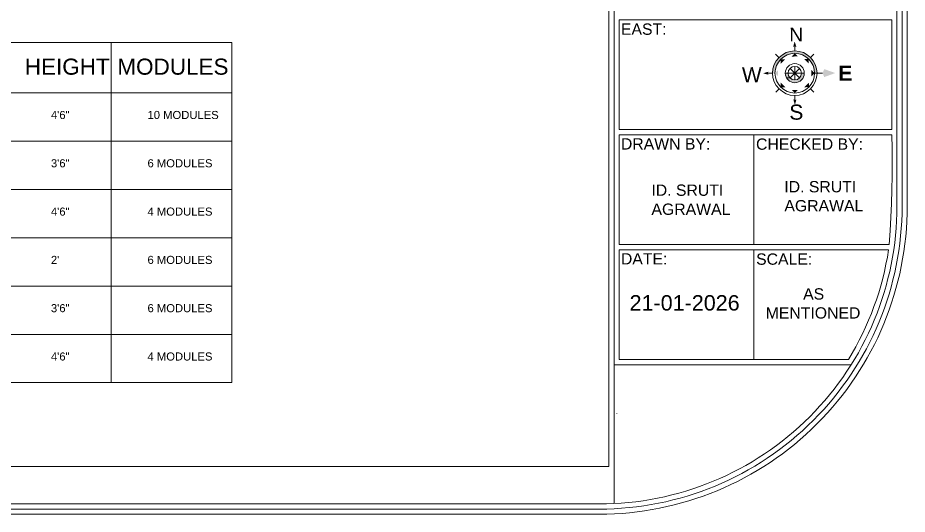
# Model space of a CAD drawing. Header units: inches. Extents: x 213 to 17763, y -4830 to 1802.
# Drawn here: x 6470.8 to 6902, y -1292.6 to -1052 of the extents above; entities that cross this region are included whole.
import ezdxf

# ---------------------------------------------------------------- set-up
doc = ezdxf.new("R2010")
doc.units = ezdxf.units.IN
doc.header["$MEASUREMENT"] = 0
for name, color, linetype in [('PDF2_0', 7, 'Continuous'), ('PDF2_MK. FURNITURE', 7, 'Continuous'), ('PDF2_MK. HATCH', 7, 'Continuous'), ('PDF2_Text', 1, 'Continuous')]:
    doc.layers.add(name, color=color, linetype=linetype)
doc.layers.add('PDF2_MK. KITCHEN ESSENTAILS', color=7, linetype='Continuous', true_color=0x767676)
doc.styles.add('PDF Arial', font='arial.ttf')
doc.styles.get("Standard").update_dxf_attribs({"font": 'arial.ttf'})

msp = doc.modelspace()

# ---------------------------------------------------------------- hatches: boundary and pattern name
at = {"layer": 'PDF2_0', "lineweight": 5, "transparency": 33554559}
for points in [[(6847.5, -1065.79), (6848.27, -1066.16), (6847.48, -1063.46), (6846.71, -1066.16)], [(6867.18, -1078.8), (6861.78, -1076.89), (6861.01, -1078.82), (6861.78, -1080.75)], [(6834.44, -1078.89), (6834.81, -1078.12), (6832.14, -1078.91), (6834.84, -1079.65)], [(6852.13, -1078.84), (6850.78, -1078.84), (6850.74, -1079.36), (6850.71, -1079.45), (6850.63, -1079.86), (6850.55, -1080.05), (6850.42, -1080.34), (6850.26, -1080.61), (6850.18, -1080.78), (6849.84, -1081.15), (6849.84, -1081.17), (6849.45, -1081.5), (6849.18, -1081.67), (6849.01, -1081.77), (6848.54, -1081.96), (6848.04, -1082.08), (6847.62, -1082.12), (6847.52, -1082.12), (6847.02, -1082.08), (6846.52, -1081.96), (6846.04, -1081.77), (6845.9, -1081.69), (6845.61, -1081.5), (6845.21, -1081.17), (6844.88, -1080.78), (6844.8, -1080.63), (6844.61, -1080.34), (6844.49, -1080.07), (6844.43, -1079.88), (6844.3, -1079.38), (6844.26, -1078.87), (6842.91, -1078.87), (6842.93, -1079.38), (6842.95, -1079.47), (6843.03, -1079.88), (6843.06, -1080.07), (6843.16, -1080.34), (6843.26, -1080.63), (6843.33, -1080.78), (6843.53, -1081.17), (6843.74, -1081.5), (6843.86, -1081.69), (6843.95, -1081.77), (6844.11, -1081.96), (6844.22, -1082.08), (6844.26, -1082.12), (6844.7, -1082.52), (6844.72, -1082.52), (6845.21, -1082.85), (6845.21, -1082.87), (6845.75, -1083.12), (6845.77, -1083.12), (6846.31, -1083.31), (6846.33, -1083.33), (6846.92, -1083.43), (6846.94, -1083.43), (6847.54, -1083.47), (6848.1, -1083.43), (6848.14, -1083.43), (6848.7, -1083.33), (6848.72, -1083.31), (6849.26, -1083.12), (6849.3, -1083.12), (6849.82, -1082.87), (6849.84, -1082.85), (6850.32, -1082.52), (6850.34, -1082.52), (6850.78, -1082.12), (6850.8, -1082.12), (6850.82, -1082.08), (6850.92, -1081.96), (6851.11, -1081.77), (6851.19, -1081.67), (6851.3, -1081.5), (6851.52, -1081.17), (6851.52, -1081.15), (6851.79, -1080.61), (6851.88, -1080.34), (6851.98, -1080.05), (6852.02, -1079.86), (6852.11, -1079.45), (6852.11, -1079.36)], [(6847.56, -1091.94), (6846.79, -1091.55), (6847.56, -1094.25), (6848.33, -1091.55)]]:
    msp.add_hatch(color=256, dxfattribs=at).paths.add_polyline_path(points)
h = msp.add_hatch(color=256, dxfattribs=at)
h.paths.add_polyline_path([(6837.91, -1078.89), (6839.44, -1080.42), (6839.44, -1077.35)])
h.paths.add_polyline_path([(6848.43, -1068.09), (6847.5, -1068.07), (6846.65, -1068.09), (6846.54, -1068.11), (6845.69, -1068.22), (6845.61, -1068.24), (6844.76, -1068.42), (6844.7, -1068.45), (6843.86, -1068.69), (6843.8, -1068.71), (6842.99, -1069.07), (6842.93, -1069.09), (6842.62, -1069.23), (6842.56, -1069.28), (6842.56, -1069.3), (6842.1, -1069.52), (6841.96, -1069.61), (6841.5, -1069.9), (6841.31, -1070.02), (6841, -1070.27), (6840.56, -1070.6), (6840.46, -1070.69), (6839.92, -1071.21), (6839.86, -1071.25), (6839.38, -1071.77), (6839.24, -1071.93), (6838.88, -1072.39), (6838.65, -1072.68), (6838.41, -1073.07), (6838.16, -1073.49), (6837.99, -1073.82), (6837.72, -1074.32), (6837.62, -1074.59), (6837.37, -1075.19), (6837.31, -1075.4), (6837.08, -1076.08), (6837.06, -1076.25), (6836.89, -1077.02), (6836.87, -1077.12), (6836.77, -1077.95), (6836.77, -1077.99), (6836.72, -1078.89), (6837.91, -1078.89), (6837.95, -1077.99), (6837.95, -1077.95), (6838.05, -1077.12), (6838.09, -1077.02), (6838.26, -1076.25), (6838.32, -1076.08), (6838.55, -1075.4), (6838.63, -1075.19), (6838.9, -1074.59), (6839.05, -1074.32), (6839.34, -1073.82), (6839.57, -1073.49), (6839.84, -1073.07), (6840.15, -1072.68), (6840.4, -1072.39), (6841.02, -1071.77), (6841.64, -1071.25), (6841.71, -1071.21), (6842.43, -1070.69), (6842.6, -1070.6), (6843.22, -1070.27), (6843.74, -1070.02), (6844.03, -1069.9), (6844.86, -1069.61), (6845.26, -1069.52), (6845.73, -1069.42), (6846.6, -1069.3), (6846.71, -1069.28), (6847.5, -1069.23), (6848.39, -1069.28), (6849.26, -1069.4), (6849.66, -1069.5), (6850.13, -1069.61), (6850.96, -1069.88), (6851.23, -1070), (6851.79, -1070.23), (6852.38, -1070.56), (6852.56, -1070.67), (6853.29, -1071.16), (6853.33, -1071.21), (6853.97, -1071.75), (6854.14, -1071.89), (6854.62, -1072.37), (6854.85, -1072.64), (6855.18, -1073.05), (6855.45, -1073.43), (6855.68, -1073.78), (6855.97, -1074.28), (6856.11, -1074.55), (6856.38, -1075.15), (6856.49, -1075.36), (6856.71, -1076.04), (6856.94, -1076.96), (6856.96, -1077.06), (6857.09, -1077.89), (6857.09, -1077.95), (6857.13, -1078.82), (6857.13, -1078.84), (6858.31, -1078.82), (6858.27, -1077.95), (6858.27, -1077.89), (6858.17, -1077.06), (6858.15, -1076.96), (6857.98, -1076.21), (6857.94, -1076.04), (6857.73, -1075.36), (6857.65, -1075.15), (6857.42, -1074.55), (6857.3, -1074.28), (6857.05, -1073.78), (6856.86, -1073.43), (6856.61, -1073.05), (6856.34, -1072.64), (6856.13, -1072.37), (6855.78, -1071.89), (6855.63, -1071.75), (6855.14, -1071.21), (6855.09, -1071.16), (6854.56, -1070.67), (6854.43, -1070.56), (6854.02, -1070.23), (6853.68, -1070), (6853.52, -1069.88), (6853.06, -1069.61), (6852.89, -1069.5), (6852.71, -1069.4), (6852.48, -1069.28), (6852.42, -1069.23), (6852.11, -1069.09), (6852.06, -1069.07), (6851.23, -1068.71), (6851.19, -1068.69), (6850.34, -1068.45), (6850.28, -1068.42), (6849.41, -1068.24), (6849.37, -1068.22), (6848.47, -1068.11)])

# ---------------------------------------------------------------- linework, layer by layer
at = {"lineweight": 5}
for p, q in [((6574.66, -1064), (6255.73, -1064)), ((6516.14, -1064), (6516.14, -1228.83)), ((6574.66, -1064), (6574.66, -1228.83)), ((6255.73, -1088.38), (6574.66, -1088.38)), ((6255.73, -1111.79), (6574.66, -1111.79)), ((6255.73, -1135.2), (6574.66, -1135.2)), ((6255.73, -1158.61), (6574.66, -1158.61)), ((6255.73, -1158.61), (6574.66, -1158.61)), ((6255.73, -1182.02), (6574.66, -1182.02)), ((6255.73, -1205.42), (6574.66, -1205.42)), ((6255.73, -1228.83), (6574.66, -1228.83))]:
    msp.add_line(p, q, dxfattribs=at)
at = {"layer": 'PDF2_0', "lineweight": 5}
for points in [[(6752.67, -1292.57), (6080.53, -1292.57), (6080.53, -710.08), (6902.03, -710.08), (6902.03, -1143.22, -0.414214)], [(6873.49, -1217.63), (6762.39, -1217.63), (6762.39, -1164.41), (6892.98, -1164.41, -0.100864)]]:
    msp.add_lwpolyline(points, format="xyb", close=True, dxfattribs=at)
for points in [[(6752.67, -1290.1), (6083, -1290.1), (6083, -712.55), (6899.56, -712.55), (6899.56, -1143.22, -0.414214), (6752.67, -1290.1)], [(6752.67, -1287.61), (6085.49, -1287.61), (6085.49, -715.04), (6897.07, -715.04), (6897.07, -1143.22, -0.414214), (6752.67, -1287.61)]]:
    msp.add_lwpolyline(points, format="xyb", dxfattribs=at)
for points in [[(6087.98, -717.53), (6757.41, -717.53), (6757.41, -1269.45), (6087.98, -1269.45)], [(6762.39, -1052.98), (6894.58, -1052.98), (6894.58, -1106.2), (6762.39, -1106.2)], [(6894.58, -1108.69), (6762.39, -1108.69), (6762.39, -1161.92), (6893.33, -1161.92), (6893.77, -1155.28), (6894.1, -1148.63), (6894.37, -1141.97), (6894.58, -1135.33), (6894.68, -1128.66), (6894.72, -1122), (6894.68, -1115.36)]]:
    msp.add_lwpolyline(points, close=True, dxfattribs=at)
for points in [[(6847.5, -1068.07), (6847.5, -1065.79)], [(6839.86, -1071.25), (6838.24, -1069.63)], [(6855.14, -1071.21), (6856.76, -1069.59)], [(6849.82, -1076.54), (6845.21, -1081.17)], [(6849.84, -1081.17), (6845.21, -1076.56)], [(6847.52, -1075.59), (6847.52, -1082.12)], [(6836.72, -1078.89), (6834.44, -1078.89)], [(6842.91, -1078.87), (6844.26, -1078.87), (6850.78, -1078.84), (6852.13, -1078.84)], [(6845.21, -1081.17), (6843.53, -1081.17), (6845.21, -1081.17)], [(6858.31, -1078.82), (6857.13, -1078.84)], [(6860.6, -1078.82), (6858.31, -1078.82), (6861.01, -1078.82)], [(6839.9, -1086.5), (6838.3, -1088.12)], [(6855.18, -1086.48), (6856.8, -1088.08)], [(6847.54, -1089.66), (6847.56, -1091.94)], [(6827.67, -1108.69), (6827.67, -1161.92)], [(6827.67, -1164.41), (6827.67, -1217.63)], [(6759.9, -1220.12), (6874.88, -1220.12)]]:
    msp.add_lwpolyline(points, dxfattribs=at)
for centre, radius in [((6847.53, -1078.86), 10.8), ((6847.53, -1078.86), 9.62), ((6847.52, -1078.86), 4.61), ((6847.52, -1078.86), 3.27)]:
    msp.add_circle(centre, radius, dxfattribs=at)
for start, end in [(0, 1.759552872877484e-06), (269.9999982404435, 270)]:
    msp.add_arc((6752.66, -1143.21), 149.36, start, end, dxfattribs=at)
at = {"layer": 'PDF2_0', "lineweight": 5, "transparency": 33554559}
for points in [[(6847.5, -1069.23), (6845.96, -1070.79), (6849.03, -1070.77)], [(6840.71, -1072.08), (6840.71, -1074.26), (6842.89, -1072.08)], [(6854.31, -1072.04), (6852.13, -1072.06), (6854.31, -1074.22)], [(6857.13, -1078.84), (6855.59, -1077.31), (6855.59, -1080.38)], [(6840.73, -1085.67), (6842.91, -1085.67), (6840.73, -1083.49)], [(6854.35, -1085.63), (6854.33, -1083.47), (6852.17, -1085.65)], [(6847.54, -1088.48), (6849.08, -1086.94), (6846, -1086.94)]]:
    msp.add_solid(points, dxfattribs=at)
at = {"layer": 'PDF2_MK. FURNITURE', "lineweight": 5}
msp.add_lwpolyline([(6761.31, -1243.68), (6761.31, -1243.75)], dxfattribs=at)
at = {"layer": 'PDF2_MK. HATCH', "lineweight": 5}
msp.add_lwpolyline([(6759.9, -715.04), (6759.9, -1287.42)], dxfattribs=at)
at = {"layer": 'PDF2_MK. KITCHEN ESSENTAILS', "lineweight": 5}
msp.add_lwpolyline([(6087.98, -1269.45), (6757.41, -1269.45), (6757.41, -717.53), (6087.98, -717.53)], close=True, dxfattribs=at)

# ---------------------------------------------------------------- texts
at = {"lineweight": 5, "attachment_point": 1}
for s, width, insert, char_height in [('HEIGHT', 15.6053, (6474.2, -1071.8), 7.803), ('MODULES', 15.6053, (6519.07, -1071.8), 7.803), ('4\'6"', 15.6053, (6486.88, -1097.16), 3.901), ('10 MODULES', 34.1796, (6533.7, -1097.16), 3.901), ('3\'6"', 15.6053, (6486.88, -1120.57), 3.901), ('6 MODULES', 34.1796, (6533.7, -1120.57), 3.901), ('4\'6"', 15.6053, (6486.88, -1143.98), 3.901), ('4 MODULES', 34.1796, (6533.7, -1143.98), 3.901), ("2'", 15.6053, (6486.88, -1167.39), 3.901), ('6 MODULES', 34.1796, (6533.7, -1167.39), 3.901), ('3\'6"', 15.6053, (6486.88, -1190.79), 3.901), ('6 MODULES', 34.1796, (6533.7, -1190.79), 3.901), ('4\'6"', 15.6053, (6486.88, -1214.2), 3.901), ('4 MODULES', 34.1796, (6533.7, -1214.2), 3.901)]:
    msp.add_mtext_dynamic_manual_height_columns(s, width=width, gutter_width=1.95, heights=[0], dxfattribs=dict(at, insert=insert, char_height=char_height))
at = {"layer": 'PDF2_Text', "color": 7, "lineweight": 5, "attachment_point": 7, "style": 'PDF Arial'}
for s, insert, char_height in [('EAST:', (6763.24, -1060.34), 5.477), ('DRAWN BY:', (6763.22, -1115.86), 5.477), ('CHECKED BY:', (6828.73, -1116.05), 5.4768), ('ID. SRUTI', (6778, -1138.37), 5.477), ('ID. SRUTI', (6842.45, -1136.69), 5.477), ('AGRAWAL', (6778.03, -1147.59), 5.477), ('AGRAWAL', (6842.48, -1145.91), 5.477), ('DATE:', (6763.22, -1171.57), 5.477), ('SCALE:', (6828.77, -1171.77), 5.477), ('AS', (6851.57, -1188.64), 5.477), ('21-01-2026', (6767.43, -1193.99), 7.468), ('MENTIONED', (6833.42, -1197.86), 5.477)]:
    msp.add_mtext(s, dxfattribs=dict(at, insert=insert, char_height=char_height))
for s, insert, char_height, rotation in [('N', (6844.86, -1063.47), 6.66, 0.1759), ('W', (6821.87, -1083.29), 7.33, 0.1209), ('{\\fArial|b1|i0|c0|p34;\\C240;\\c2367469;E}', (6868.64, -1082.49), 7.3269, 0.1759), ('S', (6844.86, -1101.52), 7.33, 0.1759)]:
    msp.add_mtext(s, dxfattribs=dict(at, insert=insert, char_height=char_height, rotation=rotation))

doc.saveas('drawing.dxf')
